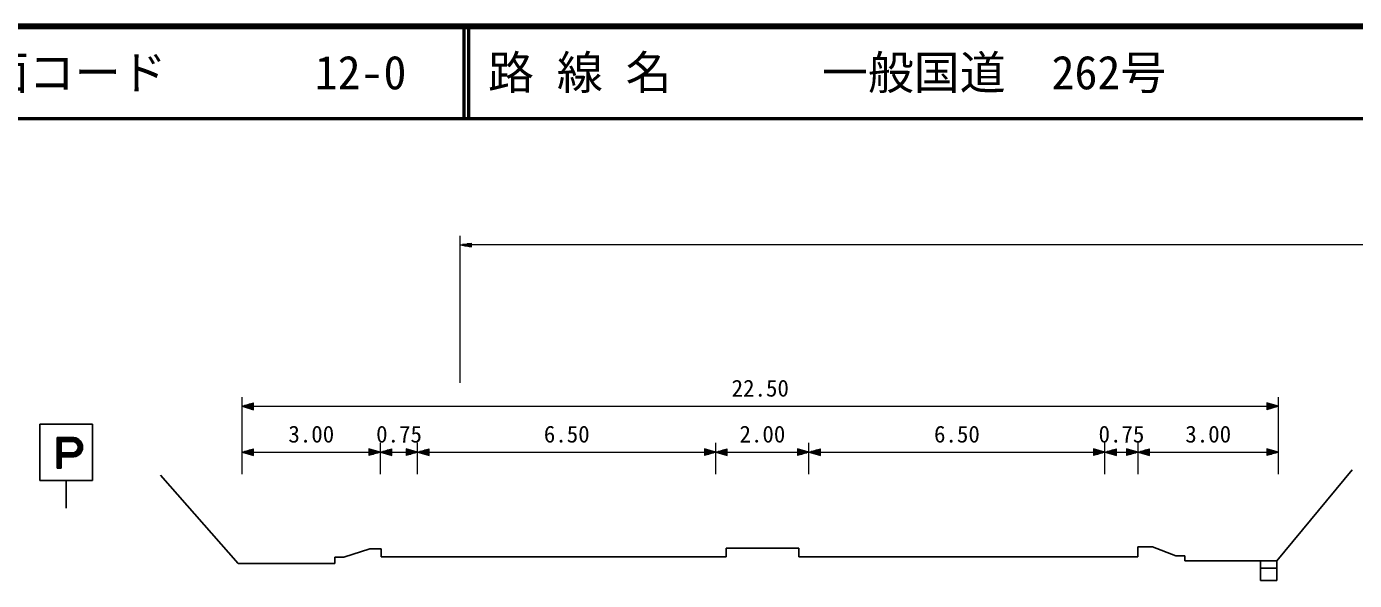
# Model space of a CAD drawing. Units: millimetres, scale not verified. Extents: x 40000 to 680000, y 20000 to 380000.
# Drawn here: x 130144 to 274704, y 319703 to 380000 of the extents above; entities that cross this region are included whole.
import ezdxf
from ezdxf.enums import TextEntityAlignment as Align

# ---------------------------------------------------------------- set-up
doc = ezdxf.new("R2010")
doc.units = ezdxf.units.MM
doc.header["$LTSCALE"] = 1000
for name, color, linetype, lineweight in [('M-BGD', 7, 'Continuous', 25), ('M-STR-HTXT', 7, 'Continuous', 13), ('M-STR-STRC', 7, 'Continuous', 25), ('M-TTL', 2, 'Continuous', 140), ('M-TTL-LINE', 7, 'Continuous', 50)]:
    doc.layers.add(name, color=color, linetype=linetype, lineweight=lineweight)
doc.layers.add('M-TTL-TXT', color=7, linetype='Continuous')
doc.styles.add('ＭＳ ゴシック', font='')
doc.styles.get('ＭＳ ゴシック').set_extended_font_data('MS Gothic')

msp = doc.modelspace()

# ---------------------------------------------------------------- hatches: boundary and pattern name
at = {"layer": 'M-STR-STRC'}
h = msp.add_hatch(dxfattribs=at)
h.set_pattern_fill('USER', color=256, style=0, pattern_type=2)
h.set_pattern_definition([(45, (133459, 335250), (-70.7107, 70.7107), []), (135, (133459, 335250), (-70.7107, -70.7107), [])])
h.paths.add_polyline_path([(135297, 335250), (133459, 335250), (133459, 331909), (133901, 331909), (133901, 333156), (135297, 333156, 0.89802)])
h.paths.add_polyline_path([(135243, 333597, 0.84591), (135243, 334817), (133901, 334817), (133901, 333597)], flags=16)

# ---------------------------------------------------------------- linework, layer by layer
at = {"layer": 'M-BGD'}
for p, q in [((144711, 331168), (153184, 321551)), ((266237, 321843), (274446, 331751)), ((164668, 322245), (167524, 323157)), ((167524, 323157), (168749, 323157)), ((168749, 323157), (168749, 322271)), ((206323, 322271), (206323, 323227)), ((206323, 323227), (214227, 323227)), ((214227, 323227), (214227, 322275)), ((251136, 322275), (251136, 323349)), ((251136, 323349), (252708, 323349)), ((252708, 323349), (255277, 322396)), ((255277, 322396), (256251, 322396)), ((256251, 322396), (256251, 321843)), ((153184, 321551), (163708, 321551)), ((163708, 321551), (163708, 322245)), ((163708, 322245), (164668, 322245)), ((168749, 322271), (206323, 322271)), ((214227, 322275), (251136, 322275)), ((256251, 321843), (266237, 321843)), ((264485, 321843), (264485, 319703)), ((266247, 321022), (264485, 321022)), ((266247, 319703), (266247, 321843)), ((264485, 319703), (266247, 319703))]:
    msp.add_line(p, q, dxfattribs=at)
at = {"layer": 'M-STR-HTXT'}
for p, q in [((177345, 341225), (177345, 357225)), ((177345, 356225), (178595, 356433)), ((177345, 356225), (178595, 356016)), ((177345, 356225), (178595, 356225)), ((178595, 356266), (177595, 356266)), ((178595, 356183), (177595, 356183)), ((177845, 356308), (178595, 356308)), ((177845, 356141), (178595, 356141)), ((178595, 356350), (178095, 356350)), ((178595, 356100), (178095, 356100)), ((178345, 356391), (178595, 356391)), ((178345, 356058), (178595, 356058)), ((178595, 356016), (178595, 356433)), ((550701, 356225), (178595, 356225)), ((153614, 331266), (153614, 339666)), ((153614, 338666), (154864, 339041)), ((153614, 338666), (154864, 338291)), ((153614, 338666), (154864, 338666)), ((154864, 338741), (153864, 338741)), ((154864, 338591), (153864, 338591)), ((154114, 338816), (154864, 338816)), ((154114, 338516), (154864, 338516)), ((154864, 338891), (154364, 338891)), ((154864, 338441), (154364, 338441)), ((154614, 338966), (154864, 338966)), ((154614, 338366), (154864, 338366)), ((154864, 338291), (154864, 339041)), ((154864, 338666), (168670, 338666)), ((168670, 338666), (172722, 338666)), ((172722, 338666), (205181, 338666)), ((205181, 338666), (215321, 338666)), ((215321, 338666), (247537, 338666)), ((247537, 338666), (251146, 338666)), ((251146, 338666), (265173, 338666)), ((266423, 338666), (265173, 339041)), ((265173, 339041), (265173, 338291)), ((265423, 338966), (265173, 338966)), ((265173, 338891), (265673, 338891)), ((265923, 338816), (265173, 338816)), ((265173, 338741), (266173, 338741)), ((266423, 338666), (265173, 338291)), ((266423, 338666), (265173, 338666)), ((265173, 338591), (266173, 338591)), ((265923, 338516), (265173, 338516)), ((265173, 338441), (265673, 338441)), ((265423, 338366), (265173, 338366)), ((266423, 331266), (266423, 339666)), ((153614, 333666), (154864, 334041)), ((154614, 333966), (154864, 333966)), ((154864, 333291), (154864, 334041)), ((168670, 333666), (167420, 334041)), ((167420, 334041), (167420, 333291)), ((167670, 333966), (167420, 333966)), ((168670, 331266), (168670, 334666)), ((168670, 333666), (169920, 334041)), ((169670, 333966), (169920, 333966)), ((169920, 333291), (169920, 334041)), ((172722, 333666), (171472, 334041)), ((171472, 334041), (171472, 333291)), ((171722, 333966), (171472, 333966)), ((172722, 331266), (172722, 334666)), ((172722, 333666), (173972, 334041)), ((173722, 333966), (173972, 333966)), ((173972, 333291), (173972, 334041)), ((205181, 333666), (203931, 334041)), ((203931, 334041), (203931, 333291)), ((204181, 333966), (203931, 333966)), ((205181, 331266), (205181, 334666)), ((205181, 333666), (206431, 334041)), ((206181, 333966), (206431, 333966)), ((206431, 333291), (206431, 334041)), ((215321, 333666), (214071, 334041)), ((214071, 334041), (214071, 333291)), ((214321, 333966), (214071, 333966)), ((215321, 331266), (215321, 334666)), ((215321, 333666), (216571, 334041)), ((216321, 333966), (216571, 333966)), ((216571, 333291), (216571, 334041)), ((247537, 333666), (246287, 334041)), ((246287, 334041), (246287, 333291)), ((246537, 333966), (246287, 333966)), ((247537, 331266), (247537, 334666)), ((247537, 333666), (248787, 334041)), ((248537, 333966), (248787, 333966)), ((248787, 333291), (248787, 334041)), ((251146, 333666), (249896, 334041)), ((249896, 334041), (249896, 333291)), ((250146, 333966), (249896, 333966)), ((251146, 331266), (251146, 334666)), ((251146, 333666), (252396, 334041)), ((252146, 333966), (252396, 333966)), ((252396, 333291), (252396, 334041)), ((266423, 333666), (265173, 334041)), ((265173, 334041), (265173, 333291)), ((265423, 333966), (265173, 333966)), ((153614, 333666), (154864, 333291)), ((153614, 333666), (154864, 333666)), ((154864, 333741), (153864, 333741)), ((154864, 333591), (153864, 333591)), ((154114, 333816), (154864, 333816)), ((154114, 333516), (154864, 333516)), ((154864, 333891), (154364, 333891)), ((154864, 333441), (154364, 333441)), ((154614, 333366), (154864, 333366)), ((154864, 333666), (167420, 333666)), ((167420, 333891), (167920, 333891)), ((168170, 333816), (167420, 333816)), ((167420, 333741), (168420, 333741)), ((168670, 333666), (167420, 333291)), ((168670, 333666), (167420, 333666)), ((167420, 333591), (168420, 333591)), ((168170, 333516), (167420, 333516)), ((167420, 333441), (167920, 333441)), ((167670, 333366), (167420, 333366)), ((168670, 333666), (169920, 333291)), ((168670, 333666), (169920, 333666)), ((169920, 333741), (168920, 333741)), ((169920, 333591), (168920, 333591)), ((169170, 333816), (169920, 333816)), ((169170, 333516), (169920, 333516)), ((169920, 333891), (169420, 333891)), ((169920, 333441), (169420, 333441)), ((169670, 333366), (169920, 333366)), ((169920, 333666), (171472, 333666)), ((171472, 333891), (171972, 333891)), ((172222, 333816), (171472, 333816)), ((171472, 333741), (172472, 333741)), ((172722, 333666), (171472, 333291)), ((172722, 333666), (171472, 333666)), ((171472, 333591), (172472, 333591)), ((172222, 333516), (171472, 333516)), ((171472, 333441), (171972, 333441)), ((171722, 333366), (171472, 333366)), ((172722, 333666), (173972, 333291)), ((172722, 333666), (173972, 333666)), ((173972, 333741), (172972, 333741)), ((173972, 333591), (172972, 333591)), ((173222, 333816), (173972, 333816)), ((173222, 333516), (173972, 333516)), ((173972, 333891), (173472, 333891)), ((173972, 333441), (173472, 333441)), ((173722, 333366), (173972, 333366)), ((173972, 333666), (203931, 333666)), ((203931, 333891), (204431, 333891)), ((204681, 333816), (203931, 333816)), ((203931, 333741), (204931, 333741)), ((205181, 333666), (203931, 333291)), ((205181, 333666), (203931, 333666)), ((203931, 333591), (204931, 333591)), ((204681, 333516), (203931, 333516)), ((203931, 333441), (204431, 333441)), ((204181, 333366), (203931, 333366)), ((205181, 333666), (206431, 333291)), ((205181, 333666), (206431, 333666)), ((206431, 333741), (205431, 333741)), ((206431, 333591), (205431, 333591)), ((205681, 333816), (206431, 333816)), ((205681, 333516), (206431, 333516)), ((206431, 333891), (205931, 333891)), ((206431, 333441), (205931, 333441)), ((206181, 333366), (206431, 333366)), ((206431, 333666), (214071, 333666)), ((214071, 333891), (214571, 333891)), ((214821, 333816), (214071, 333816)), ((214071, 333741), (215071, 333741)), ((215321, 333666), (214071, 333291)), ((215321, 333666), (214071, 333666)), ((214071, 333591), (215071, 333591)), ((214821, 333516), (214071, 333516)), ((214071, 333441), (214571, 333441)), ((214321, 333366), (214071, 333366)), ((215321, 333666), (216571, 333291)), ((215321, 333666), (216571, 333666)), ((216571, 333741), (215571, 333741)), ((216571, 333591), (215571, 333591)), ((215821, 333816), (216571, 333816)), ((215821, 333516), (216571, 333516)), ((216571, 333891), (216071, 333891)), ((216571, 333441), (216071, 333441)), ((216321, 333366), (216571, 333366)), ((216571, 333666), (246287, 333666)), ((246287, 333891), (246787, 333891)), ((247037, 333816), (246287, 333816)), ((246287, 333741), (247287, 333741)), ((247537, 333666), (246287, 333291)), ((247537, 333666), (246287, 333666)), ((246287, 333591), (247287, 333591)), ((247037, 333516), (246287, 333516)), ((246287, 333441), (246787, 333441)), ((246537, 333366), (246287, 333366)), ((247537, 333666), (248787, 333291)), ((247537, 333666), (248787, 333666)), ((248787, 333741), (247787, 333741)), ((248787, 333591), (247787, 333591)), ((248037, 333816), (248787, 333816)), ((248037, 333516), (248787, 333516)), ((248787, 333891), (248287, 333891)), ((248787, 333441), (248287, 333441)), ((248537, 333366), (248787, 333366)), ((248787, 333666), (249896, 333666)), ((249896, 333891), (250396, 333891)), ((250646, 333816), (249896, 333816)), ((249896, 333741), (250896, 333741)), ((251146, 333666), (249896, 333291)), ((251146, 333666), (249896, 333666)), ((249896, 333591), (250896, 333591)), ((250646, 333516), (249896, 333516)), ((249896, 333441), (250396, 333441)), ((250146, 333366), (249896, 333366)), ((251146, 333666), (252396, 333291)), ((251146, 333666), (252396, 333666)), ((252396, 333741), (251396, 333741)), ((252396, 333591), (251396, 333591)), ((251646, 333816), (252396, 333816)), ((251646, 333516), (252396, 333516)), ((252396, 333891), (251896, 333891)), ((252396, 333441), (251896, 333441)), ((252146, 333366), (252396, 333366)), ((252396, 333666), (265173, 333666)), ((265173, 333891), (265673, 333891)), ((265923, 333816), (265173, 333816)), ((265173, 333741), (266173, 333741)), ((266423, 333666), (265173, 333291)), ((266423, 333666), (265173, 333666)), ((265173, 333591), (266173, 333591)), ((265923, 333516), (265173, 333516)), ((265173, 333441), (265673, 333441)), ((265423, 333366), (265173, 333366))]:
    msp.add_line(p, q, dxfattribs=at)
at = {"layer": 'M-STR-STRC'}
for p, q in [((137332, 336709), (131597, 336709)), ((131597, 336709), (131597, 330598)), ((137332, 330598), (137332, 336709)), ((135297, 335250), (133459, 335250)), ((133459, 335250), (133459, 331909)), ((133901, 333597), (133901, 334817)), ((133901, 334817), (135243, 334817)), ((135243, 333597), (133901, 333597)), ((133901, 331909), (133901, 333156)), ((133901, 333156), (135297, 333156)), ((133459, 331909), (133901, 331909)), ((131597, 330598), (137332, 330598)), ((134464, 330598), (134464, 327587))]:
    msp.add_line(p, q, dxfattribs=at)
for centre, radius, start, end in [((135140, 334207), 619, 279.54386, 80.45614), ((135184, 334203), 1053, 276.151, 83.849)]:
    msp.add_arc(centre, radius, start, end, dxfattribs=at)
at = {"layer": 'M-TTL'}
msp.add_line((680000, 380000), (40000, 380000), dxfattribs=at)
at = {"layer": 'M-TTL-LINE'}
for p, q in [((177750, 380000), (177750, 370000)), ((178250, 380000), (178250, 370000)), ((40000, 370000), (680000, 370000))]:
    msp.add_line(p, q, dxfattribs=at)

# ---------------------------------------------------------------- texts
at = {"layer": 'M-STR-HTXT', "style": 'ＭＳ ゴシック'}
for s, p in [('22.50', (210019, 339166)), ('3.00', (161142, 334166)), ('0.75', (170696, 334166)), ('6.50', (188951, 334166)), ('2.00', (210251, 334166)), ('6.50', (231429, 334166)), ('0.75', (249341, 334166)), ('3.00', (258785, 334166))]:
    msp.add_text(s, height=1833, dxfattribs=at).set_placement(p, align=Align.BOTTOM_CENTER)
at = {"layer": 'M-TTL-TXT', "style": 'ＭＳ ゴシック'}
for s, p in [('路 線 名', (180380, 375000)), ('一般国道\u3000262号', (216734, 375000)), ('図面コード', (120380, 375000)), ('12-0', (161521, 375000))]:
    msp.add_text(s, height=3666, dxfattribs=at).set_placement(p, align=Align.MIDDLE_LEFT)

doc.saveas('drawing.dxf')
